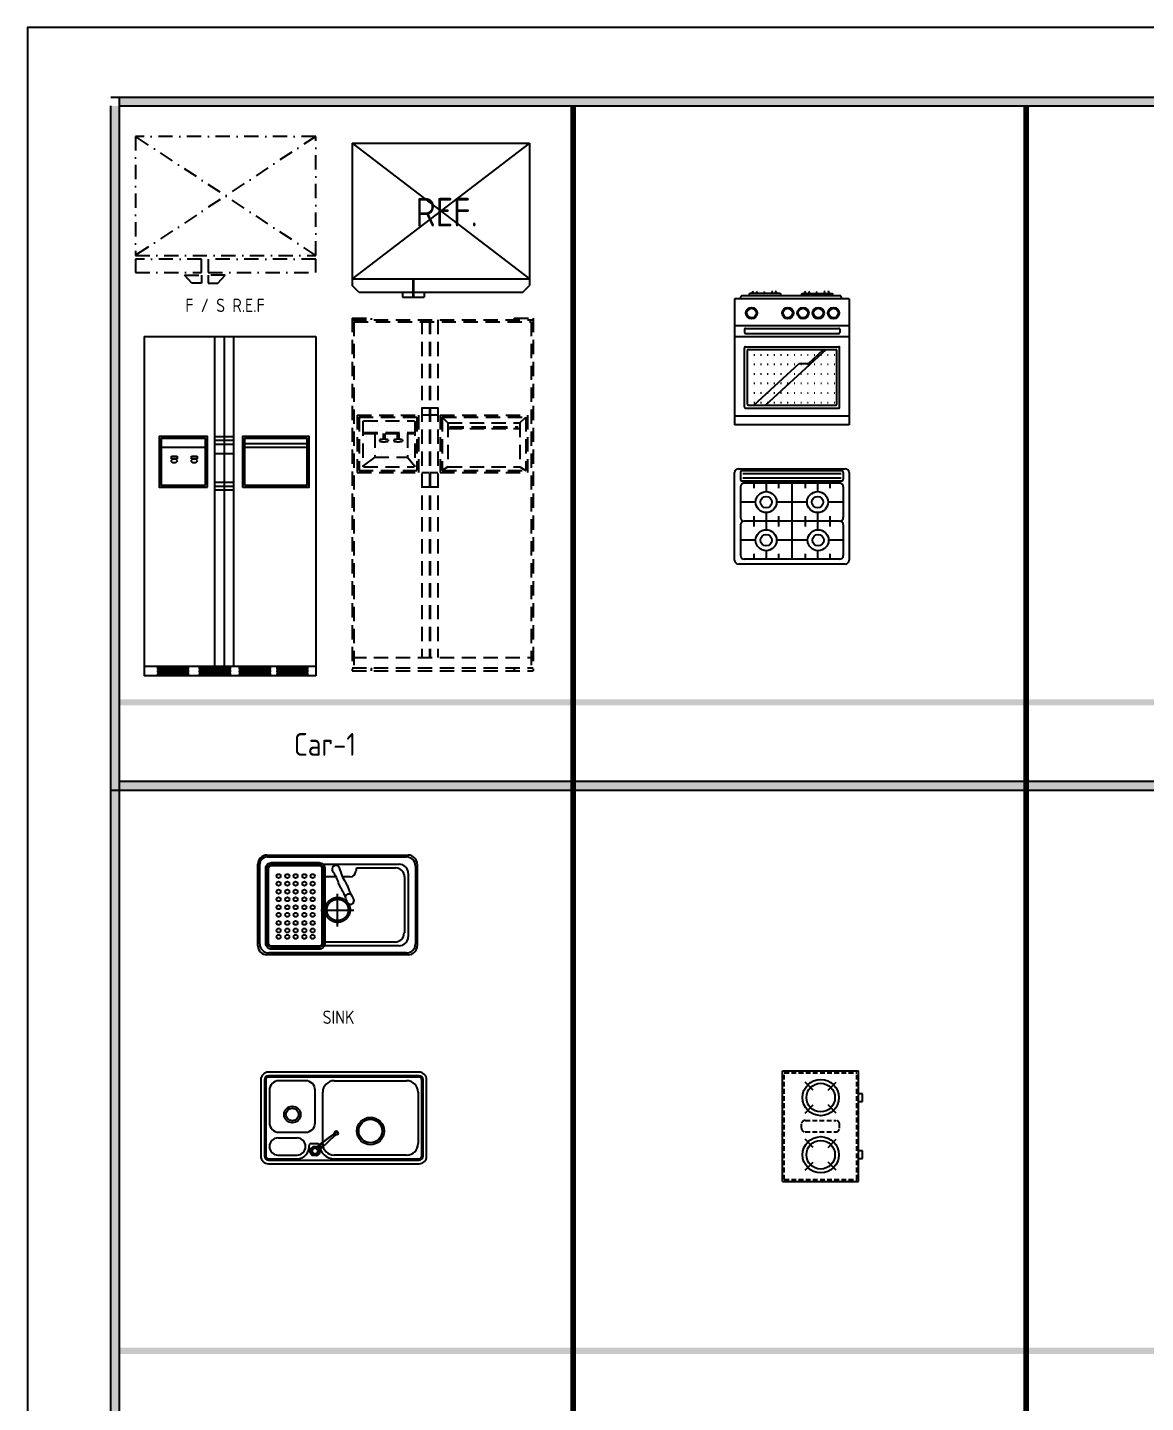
# Model space of a CAD drawing. Extents: x 0 to 79700, y -68 to 28499.
# Drawn here: x 0 to 5864, y 21289 to 28499 of the extents above; entities that cross this region are included whole.
import ezdxf
from ezdxf.enums import TextEntityAlignment as Align

# ---------------------------------------------------------------- set-up
doc = ezdxf.new("R2010")
doc.units = 0
doc.header["$LTSCALE"] = 50
doc.header["$MEASUREMENT"] = 0
for name, pattern in [('DASHDOT', [1, 0.5, -0.25, 0, -0.25]), ('DASHED', [0.75, 0.5, -0.25]), ('HID', [2.3, 1.5, -0.8])]:
    doc.linetypes.add(name, pattern=pattern)
doc.layers.get('0').update_dxf_attribs({"linetype": 'CONTINUOUS'})
for name, color, linetype in [('1', 1, 'CONTINUOUS'), ('4', 4, 'CONTINUOUS'), ('A3', 121, 'CONTINUOUS'), ('ACC', 40, 'DASHDOT'), ('DIM', 7, 'CONTINUOUS'), ('ELE-W', 7, 'CONTINUOUS'), ('FUR', 4, 'CONTINUOUS'), ('HAT', 11, 'CONTINUOUS'), ('HT', 9, 'CONTINUOUS'), ('PP', 3, 'CONTINUOUS'), ('SHT', 7, 'CONTINUOUS'), ('TEX', 3, 'CONTINUOUS'), ('TEXT1', 3, 'CONTINUOUS')]:
    doc.layers.add(name, color=color, linetype=linetype)
doc.styles.add('HS2', font='architxt.shx', dxfattribs={"bigfont": 'ghs.shx'})
doc.styles.get("Standard").update_dxf_attribs({"font": 'architxt.shx'})

# ---------------------------------------------------------------- blocks, each defined once
blk = doc.blocks.new('*X3')
at = {"color": 0}
for p, q in [((13390.625, 8531.25), (13390.625, 8531.25)), ((13421.875, 8531.25), (13421.875, 8531.25)), ((13453.125, 8531.25), (13453.125, 8531.25)), ((13484.375, 8531.25), (13484.375, 8531.25)), ((13515.625, 8531.25), (13515.625, 8531.25)), ((13546.875, 8531.25), (13546.875, 8531.25)), ((13578.125, 8531.25), (13578.125, 8531.25)), ((13609.375, 8531.25), (13609.375, 8531.25)), ((13640.625, 8531.25), (13640.625, 8531.25)), ((13375, 8500), (13375, 8500)), ((13375, 8437.5), (13375, 8437.5)), ((13390.625, 8468.75), (13390.625, 8468.75)), ((13406.25, 8500), (13406.25, 8500)), ((13406.25, 8437.5), (13406.25, 8437.5)), ((13421.875, 8468.75), (13421.875, 8468.75)), ((13437.5, 8500), (13437.5, 8500)), ((13437.5, 8437.5), (13437.5, 8437.5)), ((13453.125, 8468.75), (13453.125, 8468.75)), ((13468.75, 8500), (13468.75, 8500)), ((13468.75, 8437.5), (13468.75, 8437.5)), ((13484.375, 8468.75), (13484.375, 8468.75)), ((13500, 8500), (13500, 8500)), ((13500, 8437.5), (13500, 8437.5)), ((13515.625, 8468.75), (13515.625, 8468.75)), ((13531.25, 8500), (13531.25, 8500)), ((13531.25, 8437.5), (13531.25, 8437.5)), ((13546.875, 8468.75), (13546.875, 8468.75)), ((13562.5, 8500), (13562.5, 8500)), ((13562.5, 8437.5), (13562.5, 8437.5)), ((13578.125, 8468.75), (13578.125, 8468.75)), ((13593.75, 8500), (13593.75, 8500)), ((13593.75, 8437.5), (13593.75, 8437.5)), ((13609.375, 8468.75), (13609.375, 8468.75)), ((13625, 8500), (13625, 8500)), ((13625, 8437.5), (13625, 8437.5)), ((13640.625, 8468.75), (13640.625, 8468.75)), ((13375, 8375), (13375, 8375)), ((13390.625, 8406.25), (13390.625, 8406.25)), ((13406.25, 8375), (13406.25, 8375)), ((13421.875, 8406.25), (13421.875, 8406.25)), ((13437.5, 8375), (13437.5, 8375)), ((13453.125, 8406.25), (13453.125, 8406.25)), ((13468.75, 8375), (13468.75, 8375)), ((13484.375, 8406.25), (13484.375, 8406.25)), ((13500, 8375), (13500, 8375)), ((13515.625, 8406.25), (13515.625, 8406.25)), ((13531.25, 8375), (13531.25, 8375)), ((13546.875, 8406.25), (13546.875, 8406.25)), ((13562.5, 8375), (13562.5, 8375)), ((13578.125, 8406.25), (13578.125, 8406.25)), ((13593.75, 8375), (13593.75, 8375)), ((13609.375, 8406.25), (13609.375, 8406.25)), ((13625, 8375), (13625, 8375)), ((13640.625, 8406.25), (13640.625, 8406.25)), ((13390.625, 8343.75), (13390.625, 8343.75)), ((13421.875, 8343.75), (13421.875, 8343.75)), ((13453.125, 8343.75), (13453.125, 8343.75)), ((13484.375, 8343.75), (13484.375, 8343.75)), ((13515.625, 8343.75), (13515.625, 8343.75)), ((13546.875, 8343.75), (13546.875, 8343.75)), ((13578.125, 8343.75), (13578.125, 8343.75)), ((13609.375, 8343.75), (13609.375, 8343.75)), ((13640.625, 8343.75), (13640.625, 8343.75))]:
    blk.add_line(p, q, dxfattribs=at)
blk = doc.blocks.new('REF100E')
at = {"layer": '1', "color": 1, "linetype": 'HID'}
for p, q in [((22.5, 1850), (22.5, 0)), ((22.5, 1850), (122.5, 1850)), ((22.5, 1840), (972.5, 1840)), ((32.5, 1830), (32.5, 0)), ((32.5, 1830), (962.5, 1830)), ((122.5, 1850), (122.5, 1840)), ((388, 1840), (388, 70)), ((428, 1840), (428, 70)), ((432, 1840), (432, 70)), ((472, 1840), (472, 70)), ((872.5, 1850), (972.5, 1850)), ((872.5, 1850), (872.5, 1840)), ((962.5, 1830), (962.5, 0)), ((972.5, 1850), (972.5, 0)), ((388, 1379.6), (428, 1379.6)), ((432, 1379.6), (472, 1379.6)), ((49, 1340), (49, 1040)), ((49, 1340), (371.5, 1340)), ((59, 1330), (59, 1050)), ((59, 1330), (361.5, 1330)), ((79, 1307), (82, 1310)), ((79, 1307), (79, 1073)), ((82, 1310), (348.5, 1310)), ((348.5, 1310), (351.5, 1307)), ((351.5, 1307), (351.5, 1073)), ((361.5, 1330), (361.5, 1050)), ((371.5, 1340), (371.5, 1040)), ((388, 1341.5), (428, 1341.5)), ((432, 1341.5), (472, 1341.5)), ((484.5, 1340), (943.3, 1340)), ((484.5, 1340), (484.5, 1040)), ((494.5, 1330), (494.5, 1050)), ((494.5, 1330), (933.3, 1330)), ((524.5, 1300), (494.5, 1330)), ((524.5, 1300), (524.5, 1069.3)), ((524.5, 1300), (903.3, 1300)), ((903.3, 1300), (933.3, 1330)), ((903.3, 1300), (903.3, 1069.3)), ((933.3, 1330), (933.3, 1050)), ((943.3, 1340), (943.3, 1040)), ((82, 1250), (348.5, 1250)), ((82, 1245), (348.5, 1245)), ((141.1, 1245), (141.1, 1120)), ((184.8, 1245), (184.8, 1213.8)), ((193.8, 1245), (193.8, 1213.8)), ((259.3, 1245), (259.3, 1213.8)), ((268.3, 1245), (268.3, 1213.8)), ((313.6, 1245), (313.6, 1120)), ((524.5, 1270), (903.3, 1270)), ((533.3, 1280), (894.2, 1280)), ((533.3, 1275), (894.2, 1275)), ((166.8, 1211.3), (166.8, 1204.1)), ((211.8, 1211.3), (211.8, 1204.2)), ((241.3, 1211.3), (241.3, 1204.1)), ((286.3, 1211.3), (286.3, 1204.2)), ((141.1, 1120), (79, 1073)), ((141.1, 1120), (313.6, 1120)), ((313.6, 1120), (351.5, 1073)), ((49, 1040), (371.5, 1040)), ((59, 1050), (361.5, 1050)), ((82, 1070), (79, 1073)), ((82, 1070), (348.5, 1070)), ((351.5, 1073), (348.5, 1070)), ((388, 1039.4), (428, 1039.4)), ((432, 1039.4), (472, 1039.4)), ((484.5, 1040), (943.3, 1040)), ((524.5, 1069.3), (494.5, 1050)), ((494.5, 1050), (933.3, 1050)), ((524.5, 1069.3), (903.3, 1069.3)), ((903.3, 1069.3), (933.3, 1050)), ((388, 965.6), (428, 965.6)), ((432, 965.6), (472, 965.6)), ((22.5, 70), (972.5, 70)), ((22.5, 15), (972.5, 15)), ((22.5, 0), (972.5, 0)), ((122.5, 11), (126.5, 15)), ((122.5, 11), (122.5, 0)), ((868.5, 15), (872.5, 11)), ((872.5, 11), (872.5, 0))]:
    blk.add_line(p, q, dxfattribs=at)
for centre, start, end in [((189.2, 1123.5), 85.2377, 104.35814), ((189.2, 1291.9), 255.64186, 284.3902), ((189.2, 1123.5), 75.6098, 85.2377), ((263.7, 1123.5), 85.2377, 104.35814), ((263.7, 1291.9), 255.64186, 284.3902), ((263.7, 1123.5), 75.6098, 85.2377)]:
    blk.add_arc(centre, 90.6, start, end, dxfattribs=at)
blk.add_blockref('*X3', (-13293, -7242.4), dxfattribs=at)
blk = doc.blocks.new('REF100P')
at = {"layer": 'DIM', "color": 1}
for p, q in [((-814.7, -74.8), (-779.7, -39.8)), ((-33.2, -39.8), (-779.7, -39.8)), ((-744.7, -39.8), (-744.7, -969.8)), ((-33.2, -39.8), (-744.7, -969.8)), ((-33.2, -969.8), (-744.7, -39.8)), ((-33.2, -39.8), (-33.2, -969.8)), ((-814.7, -74.8), (-814.7, -934.8)), ((-840.8, -304.1), (-840.8, -418.2)), ((-814.4, -304.1), (-840.8, -304.1)), ((-744.7, -359), (-840.8, -359)), ((-744.7, -362), (-840.8, -362)), ((-814.7, -418.2), (-840.8, -418.2)), ((-814.7, -934.8), (-779.7, -969.8)), ((-33.2, -969.8), (-779.7, -969.8))]:
    blk.add_line(p, q, dxfattribs=at)
blk = doc.blocks.new('A$C7DBC0E95')
at = {"layer": 'FUR', "color": 11}
for p, q in [((0, 0), (0, 400)), ((580, 400), (0, 400)), ((160, 420), (120, 420)), ((120, 420), (120, 400)), ((160, 400), (160, 420)), ((460, 420), (420, 420)), ((420, 420), (420, 400)), ((460, 400), (460, 420)), ((580, 0), (580, 400)), ((101.1, 239.9), (58.7, 282.3)), ((221.3, 282.3), (178.9, 239.9)), ((401.1, 239.9), (358.7, 282.3)), ((521.3, 282.3), (478.9, 239.9)), ((101.1, 162.1), (58.7, 119.7)), ((221.3, 119.7), (178.9, 162.1)), ((401.1, 162.1), (358.7, 119.7)), ((521.3, 119.7), (478.9, 162.1)), ((580, 0), (0, 0))]:
    blk.add_line(p, q, dxfattribs=at)
at = {"layer": 'FUR', "color": 11, "linetype": 'DASHED'}
for p, q in [((10, 10), (10, 390)), ((570, 390), (10, 390)), ((570, 10), (570, 390)), ((300, 300), (280, 300)), ((260, 120), (260, 280)), ((320, 120), (320, 280)), ((300, 100), (280, 100)), ((570, 10), (10, 10))]:
    blk.add_line(p, q, dxfattribs=at)
at = {"layer": 'FUR', "color": 11}
for centre, radius in [((140, 201), 95), ((440, 201), 95), ((140, 201), 75), ((440, 201), 75)]:
    blk.add_circle(centre, radius, dxfattribs=at)
at = {"layer": 'FUR', "color": 11, "linetype": 'DASHED'}
for centre, start, end in [((280, 280), 90, 180), ((300, 280), 0, 90), ((280, 120), 180, 270), ((300, 120), 270, 0)]:
    blk.add_arc(centre, 20, start, end, dxfattribs=at)
blk = doc.blocks.new('가스렌지')
at = {"layer": 'HAT', "rotation": 270}
blk.add_blockref('A$C7DBC0E95', (-120, 260), dxfattribs=at)
blk = doc.blocks.new('싱크대')
at = {"layer": 'ELE-W', "color": 11}
for p, q in [((-494.2, 223.1), (-494.2, -176.9)), ((-475.2, 223.1), (-475.2, -176.9)), ((-468.2, 223.1), (-468.2, -176.9)), ((335.8, 263.1), (-454.2, 263.1)), ((335.8, 244.1), (-454.2, 244.1)), ((335.8, 237.1), (-454.2, 237.1)), ((-259.2, 218.1), (-399.2, 218.1)), ((-109.2, 218.1), (270.8, 218.1)), ((349.8, -176.9), (349.8, 223.1)), ((356.8, -176.9), (356.8, 223.1)), ((375.8, -176.9), (375.8, 223.1)), ((-449.2, 168.1), (-449.2, -1.9)), ((-209.2, -1.9), (-209.2, 168.1)), ((-169.2, -111.9), (-169.2, 158.1)), ((330.8, 158.1), (330.8, -111.9)), ((-399.2, -51.9), (-259.2, -51.9)), ((-404.2, -81.9), (-304.2, -81.9)), ((-230.4, -111.9), (-197.7, -111.9)), ((-454.2, -190.9), (-304.2, -190.9)), ((-454.2, -197.9), (335.8, -197.9)), ((-404.2, -171.9), (-304.2, -171.9)), ((270.8, -171.9), (-109.2, -171.9)), ((-109.2, -190.9), (335.8, -190.9)), ((-454.2, -216.9), (335.8, -216.9))]:
    blk.add_line(p, q, dxfattribs=at)
for centre, radius in [((-329.2, 40.9), 43.3), ((-329.2, 40.9), 33), ((80.8, -45.6), 71.7), ((80.8, -45.6), 61.4)]:
    blk.add_circle(centre, radius, dxfattribs=at)
for centre, radius, start, end in [((-454.2, 223.1), 40, 90, 180), ((-454.2, 223.1), 21, 90, 180), ((-454.2, 223.1), 14, 90, 180), ((-399.2, 168.1), 50, 90, 180), ((-259.2, 168.1), 50, 0, 90), ((-109.2, 158.1), 60, 90, 180), ((270.8, 158.1), 60, 0, 90), ((335.8, 223.1), 40, 0, 90), ((335.8, 223.1), 21, 0, 90), ((335.8, 223.1), 14, 0, 90), ((-399.2, -1.9), 50, 180, 270), ((-259.2, -1.9), 50, 270, 0), ((-404.2, -126.9), 45, 90, 270), ((-304.2, -126.9), 45, 270, 90), ((-304.2, -126.9), 64, 270, 3.87429), ((-230.4, -121.9), 10, 90, 183.87429), ((-197.7, -121.9), 10, 6.45135, 90), ((-109.2, -111.9), 79, 186.45135, 270), ((-109.2, -111.9), 60, 180, 270), ((270.8, -111.9), 60, 270, 0), ((-454.2, -176.9), 40, 180, 270), ((-454.2, -176.9), 21, 180, 270), ((-454.2, -176.9), 14, 180, 270), ((335.8, -176.9), 14, 270, 0), ((335.8, -176.9), 21, 270, 0), ((335.8, -176.9), 40, 270, 0)]:
    blk.add_arc(centre, radius, start, end, dxfattribs=at)
at = {"layer": 'HT', "color": 11}
for p, q in [((-235.6, -158.8, -80), (-233.8, -138.2, -80)), ((-233.8, -138.2, -80), (-218, -124.8, -80)), ((-225.3, -155.5, 10), (-224.2, -143.1, 10)), ((-225.3, -155.5), (-224.2, -143.1)), ((-224.2, -143.1, 10), (-214.7, -135.1, 10)), ((-224.2, -143.1), (-214.7, -135.1)), ((-218, -124.8, -80), (-197.4, -126.6, -80)), ((-214.7, -135.1, 10), (-202.4, -136.2, 10)), ((-214.7, -135.1), (-202.4, -136.2)), ((-202.4, -136.2, 10), (-171.8, -110.4, 30)), ((-202.4, -136.2, 10), (-194.3, -145.7, 10)), ((-202.4, -136.2), (-194.3, -145.7)), ((-197.4, -126.6, -80), (-184, -142.4, -80)), ((-184, -142.4, -80), (-185.8, -163, -80)), ((-222.2, -174.6, -80), (-235.6, -158.8, -80)), ((-217.3, -165, 10), (-225.3, -155.5, 10)), ((-217.3, -165), (-225.3, -155.5)), ((-201.6, -176.4, -80), (-222.2, -174.6, -80)), ((-204.9, -166.1, 10), (-217.3, -165, 10)), ((-204.9, -166.1), (-217.3, -165)), ((-195.4, -158.1, 10), (-204.9, -166.1, 10)), ((-195.4, -158.1), (-204.9, -166.1)), ((-185.8, -163, -80), (-201.6, -176.4, -80)), ((-194.3, -145.7, 10), (-195.4, -158.1, 10)), ((-194.3, -145.7), (-195.4, -158.1))]:
    blk.add_line(p, q, dxfattribs=at)
for points in [[(-103.3, -67.5, 20), (-176.4, -135.9, -30), (-189.7, -120.1, -30), (-110, -59.6, 20)], [(-110, -59.6, 20), (-110, -59.6), (-189.7, -120.1, -50), (-189.7, -120.1, -30)], [(-189.7, -120.1, -50), (-176.4, -135.9, -50), (-103.3, -67.5), (-110, -59.6)], [(-103.3, -67.5), (-103.3, -67.5, 20), (-176.4, -135.9, -30), (-176.4, -135.9, -50)], [(-103.3, -67.5), (-102.9, -67.9, -10), (-110.3, -59.1, -10), (-110, -59.6)], [(-101.3, -63.6, 40), (-103.3, -67.5, 20), (-110, -59.6, 20), (-105.8, -58.3, 40)], [(-106.4, -48.3, -10), (-103.4, -51.8, 40), (-96.6, -50.6, 40), (-95.1, -46.3, -10)], [(-87.7, -55.1, -10), (-95.1, -46.3, -10), (-96.6, -50.6, 40), (-92.2, -55.9, 40)], [(-91.6, -65.9, -10), (-94.5, -62.4, 40), (-92.2, -55.9, 40), (-87.7, -55.1, -10)], [(-233.8, -138.2, -70), (-224.2, -143.1), (-225.3, -155.5), (-235.6, -158.8, -70)], [(-218, -124.8, -70), (-214.7, -135.1), (-224.2, -143.1), (-233.8, -138.2, -70)], [(-218, -124.8, -70), (-197.4, -126.6, -70), (-202.4, -136.2), (-214.7, -135.1)], [(-194.3, -145.7), (-202.4, -136.2), (-171.8, -110.4, 30), (-163.8, -119.9, 30)], [(-202.4, -136.2), (-171.8, -110.4, 30), (-202.4, -136.2, 10)], [(-171.8, -110.4, 30), (-163.8, -119.9, 30), (-194.3, -145.7, 10), (-202.4, -136.2, 10)], [(-189.7, -120.1, -50), (-197.4, -126.6, -70), (-202.4, -136.2), (-189.7, -120.1, -30)], [(-176.4, -135.9, -30), (-194.3, -145.7), (-202.4, -136.2), (-189.7, -120.1, -30)], [(-197.4, -126.6, -70), (-202.4, -136.2), (-194.3, -145.7), (-184, -142.4, -70)], [(-184, -142.4, -70), (-176.4, -135.9, -50), (-189.7, -120.1, -50), (-197.4, -126.6, -70)], [(-184, -142.4, -70), (-185.8, -163, -70), (-195.4, -158.1), (-194.3, -145.7)], [(-163.8, -119.9, 30), (-194.3, -145.7), (-194.3, -145.7, 10), (-163.8, -119.9, 30)], [(-184, -142.4, -70), (-176.4, -135.9, -50), (-176.4, -135.9, -30), (-194.3, -145.7)], [(-235.6, -158.8, -70), (-222.2, -174.6, -70), (-217.3, -165), (-225.3, -155.5)], [(-222.2, -174.6, -70), (-217.3, -165), (-204.9, -166.1), (-201.6, -176.4, -70)], [(-201.6, -176.4, -70), (-204.9, -166.1), (-195.4, -158.1), (-185.8, -163, -70)]]:
    blk.add_3dface(points, dxfattribs=at)
for points, invisible_edges in [([(-105.8, -58.3, 40), (-103.4, -51.8, 40), (-106.4, -48.3, -10), (-110.3, -59.1, -10)], 8), ([(-110.3, -59.1, -10), (-110, -59.6), (-110, -59.6, 20), (-105.8, -58.3, 40)], 8), ([(-103.4, -51.8, 40), (-105.8, -58.3, 40), (-101.3, -63.6, 40), (-94.5, -62.4, 40)], 8), ([(-94.5, -62.4, 40), (-92.2, -55.9, 40), (-96.6, -50.6, 40), (-103.4, -51.8, 40)], 8), ([(-94.5, -62.4, 40), (-91.6, -65.9, -10), (-102.9, -67.9, -10), (-103.3, -67.5)], 8), ([(-103.3, -67.5), (-103.3, -67.5, 20), (-101.3, -63.6, 40), (-94.5, -62.4, 40)], 8), ([(-202.4, -136.2, 10), (-214.7, -135.1, 10), (-224.2, -143.1, 10), (-225.3, -155.5, 10)], 8), ([(-225.3, -155.5, 10), (-217.3, -165, 10), (-194.3, -145.7, 10), (-202.4, -136.2, 10)], 10), ([(-217.3, -165, 10), (-204.9, -166.1, 10), (-195.4, -158.1, 10), (-194.3, -145.7, 10)], 8)]:
    blk.add_3dface(points, dxfattribs=dict(at, invisible_edges=invisible_edges))
blk = doc.blocks.new('2044')
at = {"layer": 'A3'}
for centre, radius, start, end in [((-102.1, -6.4), 20, 64.66484, 294.72518), ((-57.2, 193.3), 185.1, 255.975, 281.83343), ((-9, -36.9), 50, 81.97064, 101.83343), ((35.7, 280.1), 270.1, 261.97064, 279.42528), ((62.2, -6.3), 20, 123.56537, 228.80501), ((77.7, -6.3), 20, 239.88087, 83.5429), ((-58.3, -206.3), 185.1, 78.55914, 104.0079), ((-11.6, 24.2), 50, 258.55914, 281.74105), ((36.2, -206), 185.1, 80.21771, 101.74105)]:
    blk.add_arc(centre, radius, start, end, dxfattribs=at)
blk = doc.blocks.new('2046')
at = {"layer": 'A3'}
for points in [[(-584.3, 273.4), (-335.1, 273.4, -0.414214), (-305.1, 243.4), (-305.1, -150.6, -0.414214), (-335.1, -180.6), (-584.3, -180.6, -0.414214), (-614.3, -150.6), (-614.3, 243.4, -0.414214)], [(-584.3, 263.4), (-335.1, 263.4, -0.414214), (-315.1, 243.4), (-315.1, -150.6, -0.414214), (-335.1, -170.6), (-584.3, -170.6, -0.414214), (-604.3, -150.6), (-604.3, 243.4, -0.414214)]]:
    blk.add_lwpolyline(points, format="xyb", close=True, dxfattribs=at)
at = {"layer": 'A3', "color": 62}
blk.add_lwpolyline([(-584.3, 258.4), (-335.1, 258.4, -0.414214), (-320.1, 243.4), (-320.1, -150.6, -0.414214), (-335.1, -165.6), (-584.3, -165.6, -0.414214), (-599.3, -150.6), (-599.3, 243.4, -0.414214)], format="xyb", close=True, dxfattribs=at)
at = {"layer": 'A3', "color": 21}
for centre in [(-547.2, 202.7), (-547.2, 163), (-501.3, 202.7), (-501.3, 163), (-457.9, 202.7), (-457.9, 163), (-411.9, 202.7), (-411.9, 163), (-368.5, 202.7), (-368.5, 163), (-547.2, 120.8), (-547.2, 81.1), (-501.3, 120.8), (-501.3, 81.1), (-457.9, 120.8), (-457.9, 81.1), (-411.9, 120.8), (-411.9, 81.1), (-368.5, 120.8), (-368.5, 81.1), (-547.2, 39), (-547.2, -0.7), (-501.3, 39), (-501.3, -0.7), (-457.9, 39), (-457.9, -0.7), (-411.9, 39), (-411.9, -0.7), (-368.5, 39), (-368.5, -0.7), (-547.2, -42.9), (-547.2, -82.6), (-501.3, -42.9), (-501.3, -82.6), (-457.9, -42.9), (-457.9, -82.6), (-411.9, -42.9), (-411.9, -82.6), (-368.5, -42.9), (-368.5, -82.6), (-547.2, -116.1), (-501.3, -116.1), (-457.9, -116.1), (-411.9, -116.1), (-368.5, -116.1)]:
    blk.add_circle(centre, 10.7, dxfattribs=at)
at = {"layer": 'ACC', "color": 6, "ltscale": 50}
for p, q in [((-239.6, 110.4), (-239.6, -61.9)), ((-325.7, 24.3), (-153.4, 24.3))]:
    blk.add_line(p, q, dxfattribs=at)
for radius in [65.6, 56.1]:
    blk.add_circle((-237.7, 25.2), radius, dxfattribs=at)
at = {"layer": 'PP', "color": 7}
for p, q in [((-608.3, 312.4), (132.7, 312.4)), ((-655.8, -162.6), (-655.8, 264.9)), ((180.2, 264.9), (180.2, -162.6)), ((132.7, -210.1), (-608.3, -210.1))]:
    blk.add_line(p, q, dxfattribs=at)
at = {"layer": 'PP', "color": 2}
for p, q in [((-608.3, 302.9), (123.2, 302.9)), ((-646.3, -153.1), (-646.3, 264.9)), ((-314.2, 264.9), (85.2, 264.9)), ((-138, 245.9), (-142.8, 226.9)), ((-138, 245.9), (66.2, 245.9)), ((132.7, 217.4), (132.7, -115.1)), ((170.7, 255.4), (170.7, -153.1)), ((-244.5, 198.4), (-305.1, 198.4)), ((-171.3, 198.4), (-212.1, 198.4)), ((112.9, 198.9), (112.9, -95.6)), ((66.2, -143.6), (-305.1, -143.6)), ((123.2, -200.6), (-598.8, -200.6)), ((85.2, -162.6), (-307.7, -162.6))]:
    blk.add_line(p, q, dxfattribs=at)
at = {"layer": 'PP', "color": 7}
for centre, radius, start, end in [((-608.3, 264.9), 47.5, 90, 180), ((132.7, 264.9), 47.5, 0, 90), ((-304.3, 226.9), 28.5, 268.25174, 270), ((-608.3, -162.6), 47.5, 180, 270), ((132.7, -162.6), 47.5, 270, 0)]:
    blk.add_arc(centre, radius, start, end, dxfattribs=at)
at = {"layer": 'PP', "color": 2}
for centre, radius, start, end in [((-608.3, 264.9), 38, 90, 180), ((123.2, 255.4), 47.5, 360, 90), ((-171.3, 226.9), 28.5, 270, 0), ((66.2, 198.4), 47.5, 360, 90), ((85.2, 217.4), 47.5, 0, 90), ((63.5, -95.6), 47.5, 270, 0), ((85.2, -115.1), 47.5, 270, 0), ((-598.8, -153.1), 47.5, 180, 270), ((123.2, -153.1), 47.5, 270, 360)]:
    blk.add_arc(centre, radius, start, end, dxfattribs=at)
at = {"layer": 'A3', "rotation": 294.5802848916466}
blk.add_blockref('2044', (-198.2, 147.7), dxfattribs=at)
blk = doc.blocks.new('2035')
at = {"layer": 'PP', "color": 40}
for p, q in [((-321.7, 657.1), (-321.7, -1122.9)), ((-321.7, 657.1), (578.3, 657.1)), ((578.3, 657.1), (578.3, -1122.9)), ((578.3, -1072.9), (-321.7, -1072.9)), ((578.3, -1122.9), (-321.7, -1122.9))]:
    blk.add_line(p, q, dxfattribs=at)
at = {"layer": 'PP', "color": 62}
for p, q in [((47.6, 657.8), (47.6, -1071.7)), ((97.6, 657.8), (97.6, -1071.7)), ((147.6, 657.8), (147.6, -1071.7)), ((-233.6, 77.5), (0.8, 77.5)), ((47.6, 133.3), (147.6, 133.3)), ((47.6, 113.3), (147.6, 113.3)), ((47.6, 113.3), (147.6, 113.3)), ((47.6, 93.3), (147.6, 93.3)), ((206.2, 96.7), (531.2, 96.7)), ((206.2, 76.7), (531.2, 76.7)), ((-177.5, 30.3), (-148.6, 30.3)), ((-177.5, 16.4), (-177.5, 29.3)), ((-148.6, 16.4), (-177.5, 16.4)), ((-148.6, 30.3), (-148.6, 16.4)), ((-72.9, 30.3), (-44, 30.3)), ((-72.9, 16.4), (-72.9, 29.3)), ((-44, 16.4), (-72.9, 16.4)), ((-44, 30.3), (-44, 16.4)), ((47.6, 43.3), (147.6, 43.3)), ((47.6, -106.7), (147.6, -106.7)), ((47.6, -126.7), (147.6, -126.7)), ((47.6, -146.7), (147.6, -146.7))]:
    blk.add_line(p, q, dxfattribs=at)
for points in [[(10, -132.8), (10, 132.8), (-242.9, 132.8), (-242.9, -132.8)], [(0, -122.8), (0, 122.8), (-232.9, 122.8), (-232.9, -122.8)], [(196.4, -134.6), (196.4, 134.6), (541.6, 134.6), (541.6, -134.6)], [(206.4, -124.6), (206.4, 124.6), (531.6, 124.6), (531.6, -124.6)], [(-251.4, -1079), (-251.4, -1085.7), (-88.4, -1085.7), (-88.4, -1079)], [(-32.5, -1079), (-32.5, -1085.7), (130.4, -1085.7), (130.4, -1079)], [(177.4, -1079), (177.4, -1085.7), (340.4, -1085.7), (340.4, -1079)], [(374, -1079), (374, -1085.7), (537, -1085.7), (537, -1079)], [(-251.4, -1094.1), (-251.4, -1100.9), (-88.4, -1100.9), (-88.4, -1094.1)], [(-251.4, -1109.2), (-251.4, -1116), (-88.4, -1116), (-88.4, -1109.2)], [(-32.5, -1094.1), (-32.5, -1100.9), (130.4, -1100.9), (130.4, -1094.1)], [(-32.5, -1109.2), (-32.5, -1116), (130.4, -1116), (130.4, -1109.2)], [(177.4, -1094.1), (177.4, -1100.9), (340.4, -1100.9), (340.4, -1094.1)], [(177.4, -1109.2), (177.4, -1116), (340.4, -1116), (340.4, -1109.2)], [(374, -1094.1), (374, -1100.9), (537, -1100.9), (537, -1094.1)], [(374, -1109.2), (374, -1116), (537, -1116), (537, -1109.2)]]:
    blk.add_lwpolyline(points, close=True, dxfattribs=at)
for centre in [(-163.6, 5.4), (-59, 5.4)]:
    blk.add_ellipse(centre, major_axis=(14.9, 0), ratio=0.733332, dxfattribs=at)

msp = doc.modelspace()

# ---------------------------------------------------------------- hatches: boundary and pattern name
at = {"linetype": 'Continuous'}
h = msp.add_hatch(dxfattribs=at)
h.set_pattern_fill('ACAD_ISO07W100', color=3, scale=10, style=0)
h.set_pattern_definition([(0, (-6024.54, 40483.21), (0, 50), [5, -30])])
h.paths.add_polyline_path([(4239.94098, 26518.23235, 0.4142135624), (4244.94098, 26523.23235), (4244.94098, 26805.23235, 0.4142135624), (4239.94098, 26810.23235), (3780.94098, 26810.23235, 0.4142135624), (3775.94098, 26805.23235), (3775.94098, 26523.23235, 0.4142135624), (3780.94098, 26518.23235)])

# ---------------------------------------------------------------- linework, layer by layer
at = {"color": 3}
for p, q in [((3803.28778, 27112.40079), (3810.27625, 27114.01829)), ((3803.28778, 27104.79934), (3803.28778, 27112.40079)), ((3824.88456, 27112.40079), (3829.74375, 27114.01829)), ((3824.88456, 27104.79934), (3824.88456, 27112.40079)), ((3866.35957, 27112.40079), (3867.26439, 27114.01829)), ((3866.35957, 27104.79934), (3866.35957, 27112.40079)), ((3907.83457, 27112.40079), (3902.97538, 27114.01829)), ((3907.83457, 27104.79934), (3907.83457, 27112.40079)), ((3929.43135, 27112.40079), (3922.44288, 27114.01829)), ((3929.43135, 27104.79934), (3929.43135, 27112.40079)), ((4077.90801, 27112.40079), (4084.89648, 27114.01829)), ((4077.90801, 27104.79934), (4077.90801, 27112.40079)), ((4099.50478, 27112.40079), (4104.36398, 27114.01829)), ((4099.50478, 27104.79934), (4099.50478, 27112.40079)), ((4140.97979, 27112.40079), (4141.88461, 27114.01829)), ((4140.97979, 27104.79934), (4140.97979, 27112.40079)), ((4182.45479, 27112.40079), (4177.5956, 27114.01829)), ((4182.45479, 27104.79934), (4182.45479, 27112.40079)), ((4204.05157, 27112.40079), (4197.0631, 27114.01829)), ((4204.05157, 27104.79934), (4204.05157, 27112.40079))]:
    msp.add_line(p, q, dxfattribs=at)
for p, q in [((3709.20013, 27076.06196), (3709.20013, 26416.06196)), ((3709.20013, 27076.06196), (3709.20013, 26416.06196)), ((4309.20013, 27076.06196), (3709.20013, 27076.06196)), ((4309.20013, 27076.06196), (4309.20013, 26416.06196))]:
    msp.add_line(p, q)
at = {"color": 4}
for p, q in [((3871.73508, 26518.23235), (4189.6213, 26810.23235)), ((4095.92401, 26737.27829), (4175.34555, 26810.23235)), ((3809.66763, 26518.23235), (4048.13231, 26737.27829)), ((4048.13231, 26737.27829), (4095.92401, 26737.27829)), ((3709.20013, 26462.23235), (3709.20013, 26416.06196)), ((4309.20013, 26462.23235), (4309.20013, 26416.06196)), ((4309.20013, 26416.06196), (3709.20013, 26416.06196))]:
    msp.add_line(p, q, dxfattribs=at)
at = {"layer": '1'}
for p, q in [((3729.20013, 26185.52705), (4289.20013, 26185.52705)), ((3749.20013, 26175.52705), (4269.20013, 26175.52705)), ((3709.20013, 25705.52705), (3709.20013, 26165.52705)), ((3739.20013, 26165.52705), (3739.20013, 26130.52705)), ((4269.20013, 26120.52705), (3749.20013, 26120.52705)), ((3752.36714, 26160.52705), (4267.88854, 26160.52705)), ((4267.88854, 26135.52705), (3752.36714, 26135.52705)), ((4259.20013, 26110.52705), (3759.20013, 26110.52705)), ((3809.20013, 26110.52705), (3809.20013, 26083.90469)), ((3874.20013, 26110.52705), (3874.20013, 26065.52705)), ((3939.20013, 26110.52705), (3939.20013, 26083.90469)), ((4009.20013, 26110.52705), (4009.20013, 25710.68985)), ((4079.20013, 26110.52705), (4079.20013, 26083.90469)), ((4144.20013, 26110.52705), (4144.20013, 26065.52705)), ((4209.20013, 26110.52705), (4209.20013, 26083.90469)), ((4279.20013, 26165.52705), (4279.20013, 26130.52705)), ((4309.20013, 26165.52705), (4309.20013, 25705.52705)), ((3739.20013, 26090.52705), (3739.20013, 25930.52705)), ((4279.20013, 26090.52705), (4279.20013, 25930.52705)), ((3819.20013, 26010.52705), (3739.20013, 26010.52705)), ((4089.20013, 26010.52705), (3929.20013, 26010.52705)), ((4279.20013, 26010.52705), (4199.20013, 26010.52705)), ((3739.20013, 25890.52705), (3739.20013, 25730.52705)), ((4259.20013, 25910.52705), (3759.20013, 25910.52705)), ((3809.20013, 25937.31669), (3809.20013, 25882.45861)), ((3874.20013, 25955.52705), (3874.20013, 25865.52705)), ((3939.20013, 25937.31669), (3939.20013, 25882.45861)), ((4079.20013, 25937.31669), (4079.20013, 25882.45861)), ((4144.20013, 25955.52705), (4144.20013, 25865.46559)), ((4209.20013, 25937.31669), (4209.20013, 25882.45861)), ((4279.20013, 25890.52705), (4279.20013, 25730.52705)), ((3819.20013, 25810.52705), (3739.20013, 25810.52705)), ((3874.20013, 25755.52705), (3874.20013, 25710.68985)), ((4091.79949, 25810.52705), (3929.20013, 25810.52705)), ((4144.20013, 25755.58851), (4144.20013, 25710.68985)), ((4279.20013, 25810.52705), (4201.79949, 25810.52705)), ((4289.20013, 25685.52705), (3729.20013, 25685.52705)), ((4259.20013, 25710.52705), (3759.20013, 25710.52705)), ((3809.20013, 25739.46786), (3809.20013, 25710.68985)), ((3939.20013, 25739.46786), (3939.20013, 25710.68985)), ((4079.20013, 25739.46786), (4079.20013, 25710.68985)), ((4209.20013, 25739.46786), (4209.20013, 25710.68985))]:
    msp.add_line(p, q, dxfattribs=at)
for centre, radius in [((3874.20013, 26010.52705), 55), ((3874.20013, 26010.52705), 30), ((4144.20013, 26010.52705), 55), ((4144.20013, 26010.52705), 30), ((3874.20013, 25810.52705), 55), ((3874.20013, 25810.52705), 30), ((4146.79949, 25810.52705), 55), ((4146.79949, 25810.52705), 30)]:
    msp.add_circle(centre, radius, dxfattribs=at)
for centre, radius, start, end in [((3729.20013, 26165.52705), 20, 90, 180), ((3749.20013, 26165.52705), 10, 90, 180), ((4269.20013, 26165.52705), 10, 0, 90), ((4289.20013, 26165.52705), 20, 0, 90), ((3749.20013, 26130.52705), 10, 180, 270), ((3759.20013, 26090.52705), 20, 90, 180), ((4259.20013, 26090.52705), 20, 0, 90), ((4269.20013, 26130.52705), 10, 270, 0), ((3759.20013, 25930.52705), 20, 180, 270), ((3759.20013, 25890.52705), 20, 90, 180), ((4259.20013, 25930.52705), 20, 270, 0), ((4259.20013, 25890.52705), 20, 0, 90), ((3729.20013, 25705.52705), 20, 180, 270), ((3759.20013, 25730.52705), 20, 180, 270), ((4259.20013, 25730.52705), 20, 270, 0), ((4289.20013, 25705.52705), 20, 270, 0)]:
    msp.add_arc(centre, radius, start, end, dxfattribs=at)
at = {"layer": '4', "color": 3}
for p, q in [((4265.61305, 27091.88374), (3744.52089, 27091.88374)), ((3947.34735, 27104.79934), (3789.2044, 27104.79934)), ((4062.78659, 27104.79934), (4220.92954, 27104.79934))]:
    msp.add_line(p, q, dxfattribs=at)
at = {"layer": '4'}
for p, q in [((3710.88848, 26936.55121), (4309.20013, 26936.55121)), ((3760.88848, 26916.55121), (3760.88848, 26899.23235)), ((3765.88848, 26921.55121), (4255.88848, 26921.55121)), ((3765.88848, 26894.23235), (4255.88848, 26894.23235)), ((4260.88848, 26916.55121), (4260.88848, 26899.23235)), ((3710.88848, 26879.23235), (4309.20013, 26879.23235)), ((3765.94098, 26825.23235), (4254.94098, 26825.23235)), ((3760.94098, 26508.23235), (3760.94098, 26820.23235)), ((3775.94098, 26523.23235), (3775.94098, 26805.23235)), ((3780.94098, 26810.23235), (4239.94098, 26810.23235)), ((4244.94098, 26523.23235), (4244.94098, 26805.23235)), ((4259.94098, 26508.23235), (4259.94098, 26820.23235)), ((3765.94098, 26503.23235), (4254.94098, 26503.23235)), ((3780.94098, 26518.23235), (4239.94098, 26518.23235))]:
    msp.add_line(p, q, dxfattribs=at)
at = {"layer": '4', "color": 4}
msp.add_line((3709.20013, 26462.23235), (4309.20013, 26462.23235), dxfattribs=at)
at = {"layer": '4'}
for centre, radius in [((3797.94098, 27001.55121), 30), ((3797.94098, 27001.55121), 25), ((3987.94098, 27001.55121), 30), ((3987.94098, 27001.55121), 25), ((4067.94098, 27001.55121), 30), ((4067.94098, 27001.55121), 25), ((4147.94098, 27001.55121), 30), ((4147.94098, 27001.55121), 25), ((4227.94098, 27001.55121), 30), ((4227.94098, 27001.55121), 25)]:
    msp.add_circle(centre, radius, dxfattribs=at)
at = {"layer": '4', "color": 3}
for centre, radius, start, end in [((3763.73113, 27077.11198), 24.233, 142.441428466, 182.483401379), ((3801.28962, 27092.69519), 17.10448, 134.955139575, 182.719159073), ((3935.26214, 27092.69519), 17.10448, 357.280840927, 45.044860425), ((4074.87181, 27092.69519), 17.10448, 134.955139575, 182.719159073), ((4208.84432, 27092.69519), 17.10448, 357.280840927, 45.044860425), ((4246.40281, 27077.11198), 24.233, 357.516598621, 37.558571534)]:
    msp.add_arc(centre, radius, start, end, dxfattribs=at)
at = {"layer": '4'}
for centre, start, end in [((3765.88848, 26916.55121), 90, 180), ((3765.88848, 26899.23235), 180, 270), ((4255.88848, 26916.55121), 0, 90), ((4255.88848, 26899.23235), 270, 360), ((3765.94098, 26820.23235), 90, 180), ((4254.94098, 26820.23235), 0, 90), ((3780.94098, 26805.23235), 90, 180), ((4239.94098, 26805.23235), 0, 90), ((3765.94098, 26508.23235), 180, 270), ((3780.94098, 26523.23235), 180, 270), ((4239.94098, 26523.23235), 270, 0), ((4254.94098, 26508.23235), 270, 360)]:
    msp.add_arc(centre, 5, start, end, dxfattribs=at)
at = {"layer": 'ACC', "ltscale": 3}
for p, q in [((1511.89687, 27928.37862), (566.25025, 27928.37862)), ((1511.89687, 27303.92891), (566.25025, 27928.37862)), ((1511.89687, 27928.37862), (566.25025, 27303.92891)), ((566.25025, 27928.37862), (566.25025, 27303.92891)), ((1511.89687, 27303.92891), (1511.89687, 27928.37862)), ((566.25025, 27303.92891), (1511.89687, 27303.92891)), ((913.17872, 27283.92891), (566.25025, 27283.92891)), ((566.25025, 27283.92891), (566.25025, 27213.92891)), ((913.17872, 27213.92891), (913.17872, 27283.92891)), ((1511.89687, 27283.92891), (948.17872, 27283.92891)), ((948.17872, 27283.92891), (948.17872, 27213.92891)), ((1511.89687, 27213.92891), (1511.89687, 27283.92891)), ((566.25025, 27213.92891), (913.17872, 27213.92891)), ((823.89219, 27200.46324), (913.17872, 27200.46324)), ((862.19571, 27159.32286), (823.89219, 27200.46324)), ((913.17872, 27200.46324), (913.17872, 27159.32286)), ((948.17872, 27213.92891), (1511.89687, 27213.92891)), ((1037.46525, 27200.46324), (948.17872, 27200.46324)), ((948.17872, 27200.46324), (948.17872, 27159.32286)), ((999.16173, 27159.32286), (1037.46525, 27200.46324)), ((913.17872, 27159.32286), (862.19571, 27159.32286)), ((948.17872, 27159.32286), (999.16173, 27159.32286))]:
    msp.add_line(p, q, dxfattribs=at)
at = {"layer": 'SHT'}
for p, q in [((437.9205, 28134.07541), (19548.16156, 28134.07541)), ((437.9205, 28134.07541), (19548.16156, 28134.07541)), ((481.61754, 28134.07541), (481.61754, 14614.99384)), ((481.61754, 28134.07541), (481.61754, 14614.99384)), ((435.2568, 28087.71467), (435.2568, 14661.35458)), ((435.2568, 28087.71467), (435.2568, 14661.35458)), ((484.28124, 28087.71467), (19501.80082, 28087.71467)), ((484.28124, 28087.71467), (19501.80082, 28087.71467)), ((19501.80082, 24544.924), (484.28124, 24544.924)), ((19501.80082, 24544.924), (484.28124, 24544.924)), ((19548.16156, 24498.56326), (437.9205, 24498.56326)), ((19548.16156, 24498.56326), (437.9205, 24498.56326))]:
    msp.add_line(p, q, dxfattribs=at)
msp.add_lwpolyline([(0, 14249.54043), (19986, 14249.54043), (19986, 28499.08086), (0, 28499.08086)], close=True, dxfattribs=at)
for points in [[(484.12147, 28134.07541), (19548.16156, 28134.07541), (484.12147, 28087.71467), (19548.16156, 28087.71467)], [(481.61754, 14614.99384), (435.2568, 14614.99384), (481.61754, 28087.71467), (435.2568, 28087.71467)], [(461.88159, 24976.14843), (19501.80082, 24976.14843), (461.88159, 24944.20588), (19501.80082, 24944.20588)], [(437.9205, 24498.56326), (19501.80082, 24498.56326), (437.9205, 24544.924), (19501.80082, 24544.924)], [(461.88159, 21575.81752), (19501.80082, 21575.81752), (461.88159, 21543.87497), (19501.80082, 21543.87497)]]:
    msp.add_solid(points, dxfattribs=at)
at = {"layer": 'TEXT1'}
for p, q in [((2861.47118, 28087.71467), (2861.47118, 14661.35458)), ((5238.66113, 28087.71467), (5238.66113, 14661.35458))]:
    msp.add_line(p, q, dxfattribs=at)
at = {"layer": 'TEXT1', "const_width": 30}
for points in [[(2861.47118, 14661.35458), (2861.47118, 28087.71467)], [(5238.66113, 14661.35458), (5238.66113, 28087.71467)]]:
    msp.add_lwpolyline(points, dxfattribs=at)

# ---------------------------------------------------------------- block references
at = {"rotation": 90}
msp.add_blockref('REF100P', (1662.71336, 27925.35055), dxfattribs=at)
msp.add_blockref('REF100E', (1679.97712, 25125.73912))
at = {"layer": 'A3'}
msp.add_blockref('2046', (1864.30162, 23846.8299, 0), dxfattribs=at)
at = {"layer": 'ACC'}
msp.add_blockref('2035', (933.54935, 26221.53574), dxfattribs=at)
at = {"layer": 'TEXT1'}
for name, p in [('싱크대', (1717.93395, 22758.24827)), ('가스렌지', (4079.44463, 22768.05849))]:
    msp.add_blockref(name, p, dxfattribs=at)

# ---------------------------------------------------------------- texts
at = {"color": 3, "linetype": 'ByBlock', "style": 'HS2'}
msp.add_text('REF.', height=150, dxfattribs=at).set_placement((2198.9617, 27530.62778), align=Align.MIDDLE_CENTER)
at = {"ltscale": 10}
for s, p in [('F / S R.E.F', (827.89152, 27007.30179)), ('SINK', (1547.96256, 23274.3585, 0))]:
    msp.add_text(s, height=70, dxfattribs=at).set_placement(p)
at = {"layer": 'TEX', "color": 3, "style": 'HS2'}
msp.add_text('Car-1', height=119.784562, dxfattribs=at).set_placement((1396.59382, 24680.14057))

doc.saveas('drawing.dxf')
